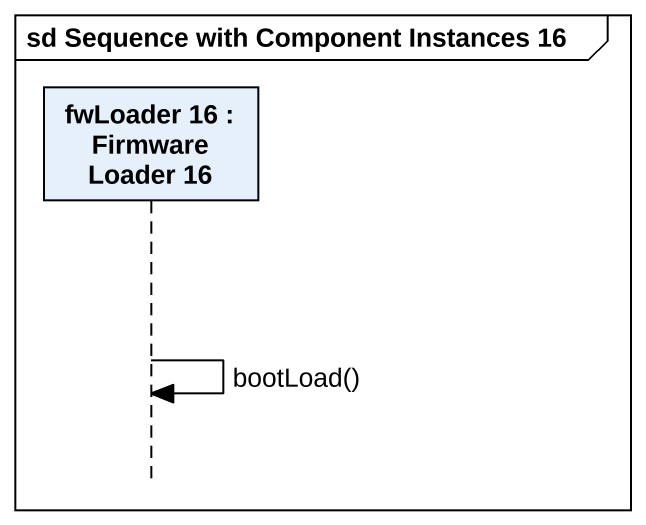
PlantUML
@startuml
mainframe sd Sequence with Component Instances 16
hide footbox
participant "fwLoader 16 : Firmware Loader 16" as fwLoader_16

fwLoader_16 -> fwLoader_16 : bootLoad()
@enduml
